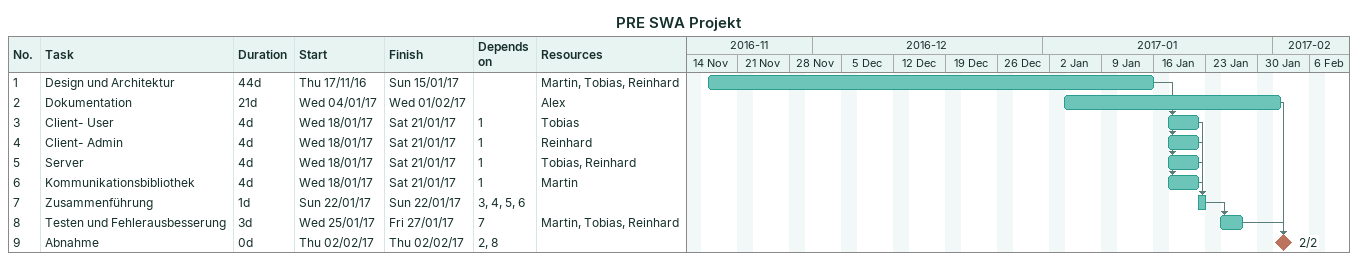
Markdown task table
PRE SWA Projekt

| ID | Task | Duration | Start | Finish | Predecessors | Resources |
|---|---|---|---|---|---|---|
| 1 | Design und Architektur | 44d | 2016-11-17 | 2017-01-15 |  | Martin, Tobias, Reinhard |
| 2 | Dokumentation | 21d | 2017-01-04 | 2017-02-01 |  | Alex |
| 3 | Client- User | 4d | 2017-01-18 | 2017-01-21 | 1 | Tobias |
| 4 | Client- Admin | 4d | 2017-01-18 | 2017-01-21 | 1 | Reinhard |
| 5 | Server | 4d | 2017-01-18 | 2017-01-21 | 1 | Tobias, Reinhard |
| 6 | Kommunikationsbibliothek | 4d | 2017-01-18 | 2017-01-21 | 1 | Martin |
| 7 | Zusammenführung | 1d | 2017-01-22 | 2017-01-22 | 3, 4, 5, 6 |  |
| 8 | Testen und Fehlerausbesserung | 3d | 2017-01-25 | 2017-01-27 | 7 | Martin, Tobias, Reinhard |
| 9 | Abnahme | 0d | 2017-02-02 | 2017-02-02 | 2, 8 |  |
